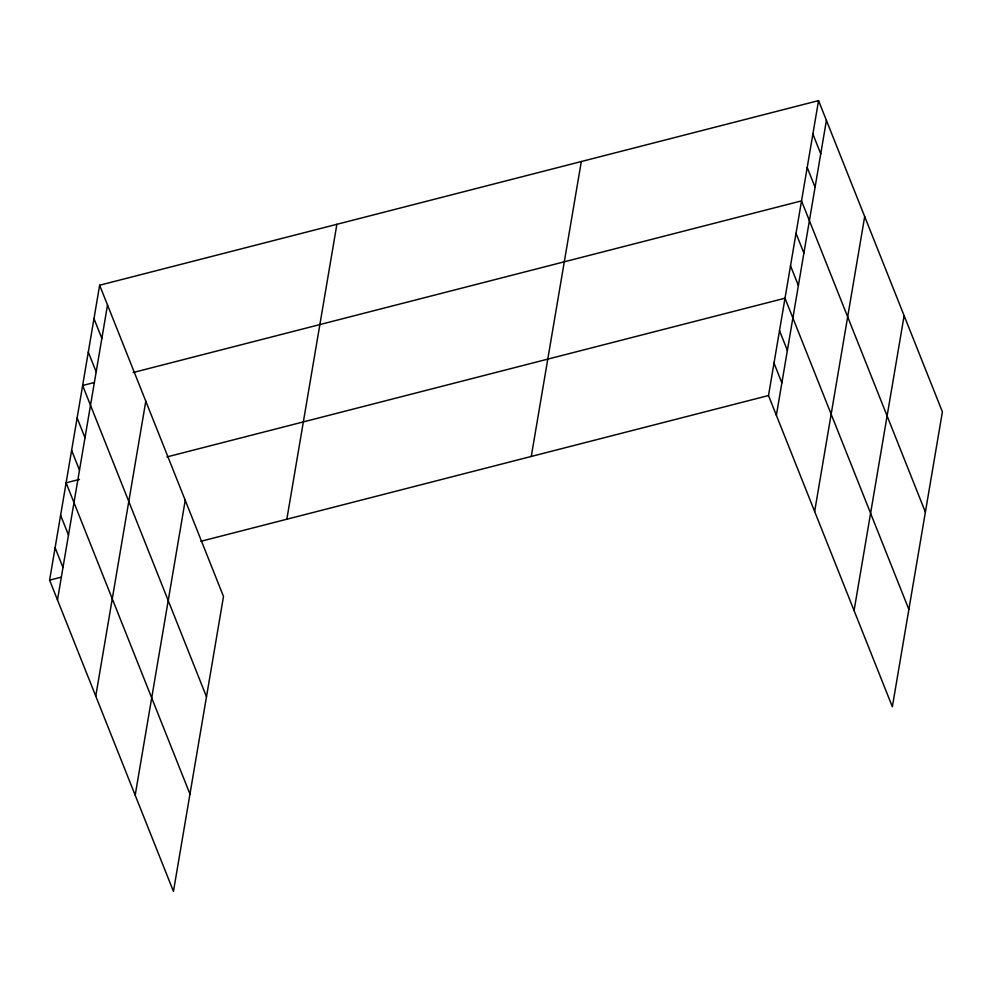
<?xml version="1.0" encoding="UTF-8"?>
<svg xmlns="http://www.w3.org/2000/svg" width="992" height="992" viewBox="0 0 992 992"><rect width="100%" height="100%" fill="white"/><g stroke="black" fill="none" stroke-linecap="round" stroke-linejoin="round"><path stroke-width="1.49" d="M99.646 285.225L223.498 596.465L173.451 891.386L49.6 580.146L99.646 285.225L818.549 100.614L942.4 411.854L892.354 706.775L768.502 395.535L818.549 100.614M57.474 599.937L107.52 305.015M95.753 696.111L145.799 401.19M135.185 795.212L185.231 500.29M286.837 519.225L336.883 224.304M531.266 456.456L581.312 161.535M776.364 415.313L826.41 120.392M814.643 511.5L864.689 216.578M854.075 610.588L904.121 315.667M94.488 382.453L82.634 385.504L206.485 696.744M133.04 372.558L801.524 200.88L925.387 512.12M79.459 479.396L66.117 482.831L189.968 794.059M166.941 456.928L785.007 298.208L908.87 609.448M49.6 580.146L61.467 577.108M200.843 541.31L768.502 395.535M812.87 134.032L820.744 153.822M807.203 167.462L815.077 187.24M796.018 233.331L803.892 253.109M790.512 265.769L798.386 285.547M779.501 330.646L787.375 350.436M773.996 363.097L781.87 382.875M93.98 318.655L101.854 338.433M88.3 352.073L96.174 371.864M77.128 417.942L85.002 437.732M71.622 450.38L79.496 470.171M60.611 515.27L68.485 535.048M55.106 547.708L62.98 567.498"/></g></svg>
